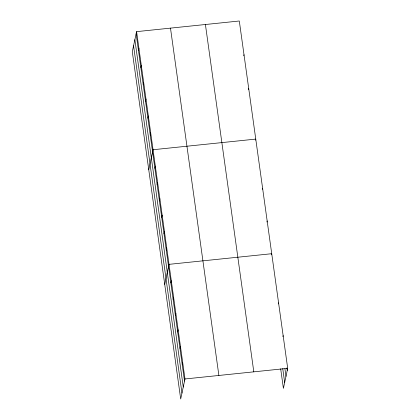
<?xml version="1.0" encoding="UTF-8"?>
<svg xmlns="http://www.w3.org/2000/svg" width="420" height="420" viewBox="0 0 420 420"><rect width="100%" height="100%" fill="white"/><g stroke="black" fill="none" stroke-linecap="round" stroke-linejoin="round"><path stroke-width="0.63" d="M136.595 31.637L132.3 51.671L180.695 399L184.989 378.971L136.595 31.637L239.305 21L287.7 368.33L283.406 388.364L280.686 368.839M138.484 50.657L138.947 48.51M140.837 67.526L141.293 65.378M143.183 84.399L143.645 82.246M145.535 101.267L145.997 99.12M147.887 118.141L148.349 115.988M150.239 135.009L150.696 132.862M148.754 169.764L153.048 149.73L255.759 139.094L255.528 140.165M154.87 168.252L155.332 166.105M157.153 184.627L157.61 182.48M159.432 201.002L159.894 198.854M161.716 217.376L162.172 215.229M163.994 233.751L164.456 231.604M166.278 250.126L166.74 247.973M164.724 284.382L169.019 264.348L271.73 253.712L271.498 254.788M170.84 282.875L171.302 280.723M173.124 299.245L173.581 297.098M175.403 315.619L175.865 313.472M177.686 331.994L178.143 329.847M179.965 348.369L180.427 346.222M243.773 55.813L244.004 54.742M182.249 364.744L182.71 362.596M248.477 89.555L248.708 88.484M262.374 189.289L262.605 188.218M266.936 222.038L267.167 220.962M278.344 303.907L278.576 302.836M282.907 336.656L283.138 335.585M184.989 378.971L287.7 368.33M286.886 367.962L287.238 370.482M284.923 368.823L285.973 376.383M282.739 368.608L284.671 382.463M205.412 24.512L253.806 371.842M170.489 28.13L218.883 375.459M136.133 33.789L184.527 381.119M134.867 39.69L183.262 387.019M133.565 45.77L181.96 393.099"/></g></svg>
